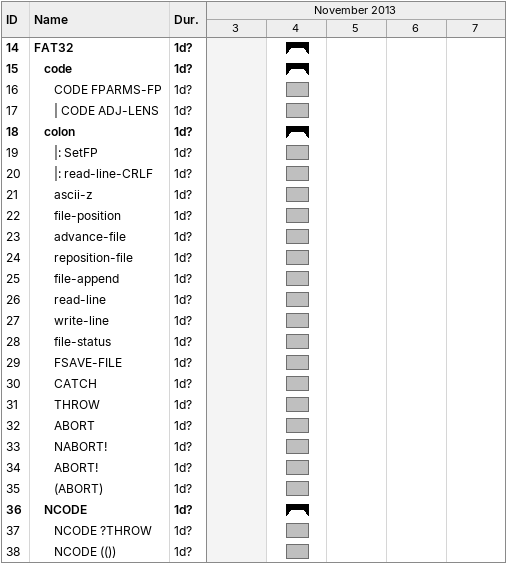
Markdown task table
| ID | Level | Task | Duration | Start | Finish |
|---|---|---|---|---|---|
| 14 | 1 | **FAT32** | 1d? | 2013-11-04 | 2013-11-04 |
| 15 | 2 | **code** | 1d? | 2013-11-04 | 2013-11-04 |
| 16 | 3 | CODE FPARMS-FP | 1d? | 2013-11-04 | 2013-11-04 |
| 17 | 3 | \| CODE ADJ-LENS | 1d? | 2013-11-04 | 2013-11-04 |
| 18 | 2 | **colon** | 1d? | 2013-11-04 | 2013-11-04 |
| 19 | 3 | \|: SetFP | 1d? | 2013-11-04 | 2013-11-04 |
| 20 | 3 | \|: read-line-CRLF | 1d? | 2013-11-04 | 2013-11-04 |
| 21 | 3 | ascii-z | 1d? | 2013-11-04 | 2013-11-04 |
| 22 | 3 | file-position | 1d? | 2013-11-04 | 2013-11-04 |
| 23 | 3 | advance-file | 1d? | 2013-11-04 | 2013-11-04 |
| 24 | 3 | reposition-file | 1d? | 2013-11-04 | 2013-11-04 |
| 25 | 3 | file-append | 1d? | 2013-11-04 | 2013-11-04 |
| 26 | 3 | read-line | 1d? | 2013-11-04 | 2013-11-04 |
| 27 | 3 | write-line | 1d? | 2013-11-04 | 2013-11-04 |
| 28 | 3 | file-status | 1d? | 2013-11-04 | 2013-11-04 |
| 29 | 3 | FSAVE-FILE | 1d? | 2013-11-04 | 2013-11-04 |
| 30 | 3 | CATCH | 1d? | 2013-11-04 | 2013-11-04 |
| 31 | 3 | THROW | 1d? | 2013-11-04 | 2013-11-04 |
| 32 | 3 | ABORT | 1d? | 2013-11-04 | 2013-11-04 |
| 33 | 3 | NABORT! | 1d? | 2013-11-04 | 2013-11-04 |
| 34 | 3 | ABORT! | 1d? | 2013-11-04 | 2013-11-04 |
| 35 | 3 | (ABORT) | 1d? | 2013-11-04 | 2013-11-04 |
| 36 | 2 | **NCODE** | 1d? | 2013-11-04 | 2013-11-04 |
| 37 | 3 | NCODE ?THROW | 1d? | 2013-11-04 | 2013-11-04 |
| 38 | 3 | NCODE (()) | 1d? | 2013-11-04 | 2013-11-04 |
